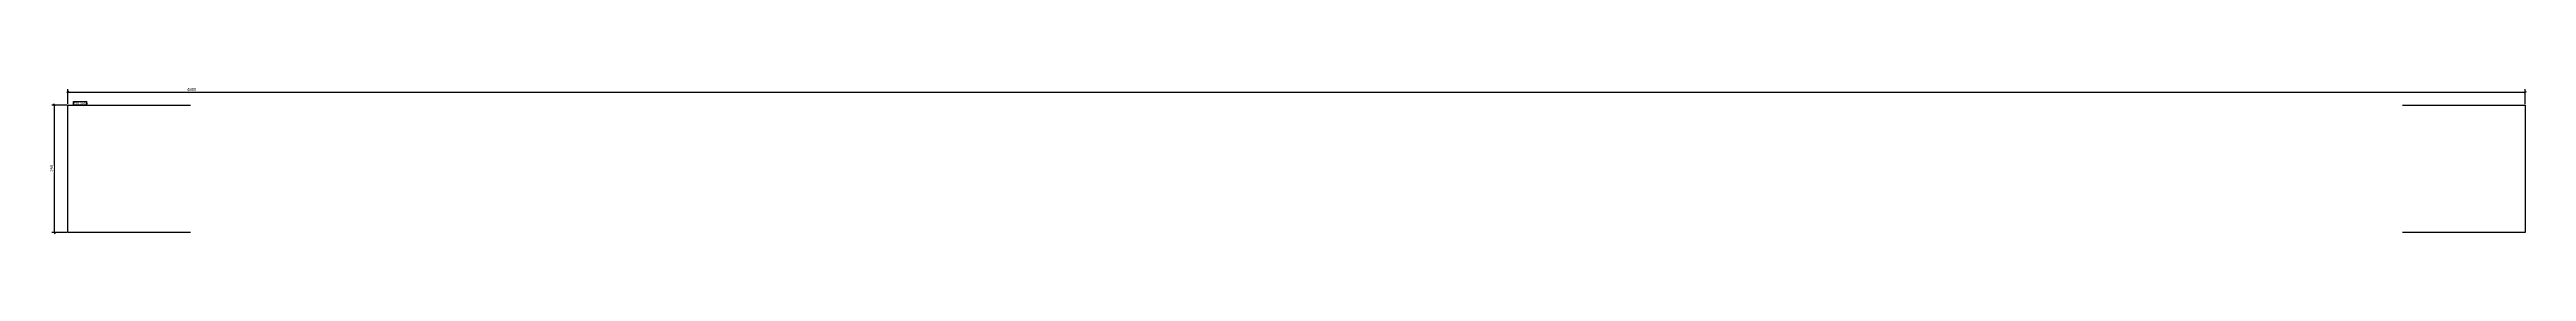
# Model space of a CAD drawing. Header units: millimetres. Extents: x 3 to 4841, y 4 to 292.
import ezdxf

# ---------------------------------------------------------------- set-up
doc = ezdxf.new("R2010")
doc.units = ezdxf.units.MM
for name, color, linetype in [('MÅLSÆTNING', 7, 'Continuous'), ('STÅL', 7, 'Continuous'), ('TEKST', 7, 'Continuous')]:
    doc.layers.add(name, color=color, linetype=linetype)
doc.styles.add('Arial Narrow', font='ARIALN.TTF', dxfattribs={"height": 0.2})

msp = doc.modelspace()

# ---------------------------------------------------------------- linework, layer by layer
at = {"layer": 'MÅLSÆTNING', "color": 7, "linetype": 'Continuous'}
for p, q in [((37.3, 256.8), (7.5, 256.8)), ((13.7, 254.5), (11.9, 259)), ((12.8, 6.8), (12.8, 256.8)), ((41, 283.1), (36.5, 281.3)), ((38.8, 258.3), (38.8, 287.6)), ((38.8, 282.2), (4838.8, 282.2)), ((4836.5, 281.3), (4841, 283.1)), ((4838.8, 258.3), (4838.8, 287.6)), ((37.3, 6.8), (7.5, 6.8)), ((11.9, 9), (13.7, 4.5))]:
    msp.add_line(p, q, dxfattribs=at)
at = {"layer": 'STÅL', "color": 2, "linetype": 'Continuous'}
for p, q in [((38.8, 6.8), (38.8, 256.8)), ((38.8, 256.8), (278.8, 256.8)), ((4598.8, 256.8), (4838.8, 256.8)), ((4838.8, 256.8), (4838.8, 6.8)), ((278.8, 6.8), (38.8, 6.8)), ((4838.8, 6.8), (4598.8, 6.8))]:
    msp.add_line(p, q, dxfattribs=at)

# ---------------------------------------------------------------- next in the draw order: wipeouts: each hides what was drawn before it
at = {"color": 0}
for points, layer in [([(4606.5, 283.4), (4606.5, 291.8), (271, 291.8), (271, 283.4)], 'MÅLSÆTNING'), ([(11.7, 138.4), (3.3, 138.4), (3.3, 125.1), (11.7, 125.1)], 'MÅLSÆTNING'), ([(55.6, 257.8), (55.6, 263.1), (50.8, 263.1), (50.8, 257.8)], 'TEKST')]:
    msp.add_wipeout(points, dxfattribs=at).dxf.layer = layer

# ---------------------------------------------------------------- next in the draw order: texts
at = {"layer": 'MÅLSÆTNING', "color": 3, "style": 'Arial Narrow'}
msp.add_text('4800', height=5.73, dxfattribs=at).set_placement((272.2, 284.6))
msp.add_text('250', height=5.73, rotation=90.0002, dxfattribs=at).set_placement((10.5, 126.3))

# ---------------------------------------------------------------- next in the draw order: wipeouts: each hides what was drawn before it
at = {"color": 0}
msp.add_wipeout([(55.6, 257.8), (55.6, 263.1), (50.8, 263.1), (50.8, 257.8)], dxfattribs=at).dxf.layer = 'TEKST'

# ---------------------------------------------------------------- next in the draw order: wipeouts: each hides what was drawn before it
msp.add_wipeout([(75, 257.8), (75, 261.6), (57.1, 261.6), (57.1, 257.8)], dxfattribs=at).dxf.layer = 'TEKST'

# ---------------------------------------------------------------- next in the draw order: wipeouts: each hides what was drawn before it
msp.add_wipeout([(75, 257.8), (75, 261.6), (57.1, 261.6), (57.1, 257.8)], dxfattribs=at).dxf.layer = 'TEKST'

# ---------------------------------------------------------------- next in the draw order: linework, layer by layer
at = {"layer": 'TEKST', "color": 7, "linetype": 'Continuous'}
for p, q in [((49.9, 264), (75.9, 264)), ((49.9, 256.9), (49.9, 264)), ((49.9, 256.9), (75.9, 256.9)), ((75.9, 256.9), (75.9, 264))]:
    msp.add_line(p, q, dxfattribs=at)

# ---------------------------------------------------------------- next in the draw order: texts
at = {"layer": 'TEKST', "color": 3, "style": 'Arial Narrow'}
for s, height, p in [('f3', 5.01, (50.8, 257.8)), ('FL35*250', 3.58, (57.1, 257.8))]:
    msp.add_text(s, height=height, dxfattribs=at).set_placement(p)

doc.saveas('drawing.dxf')
